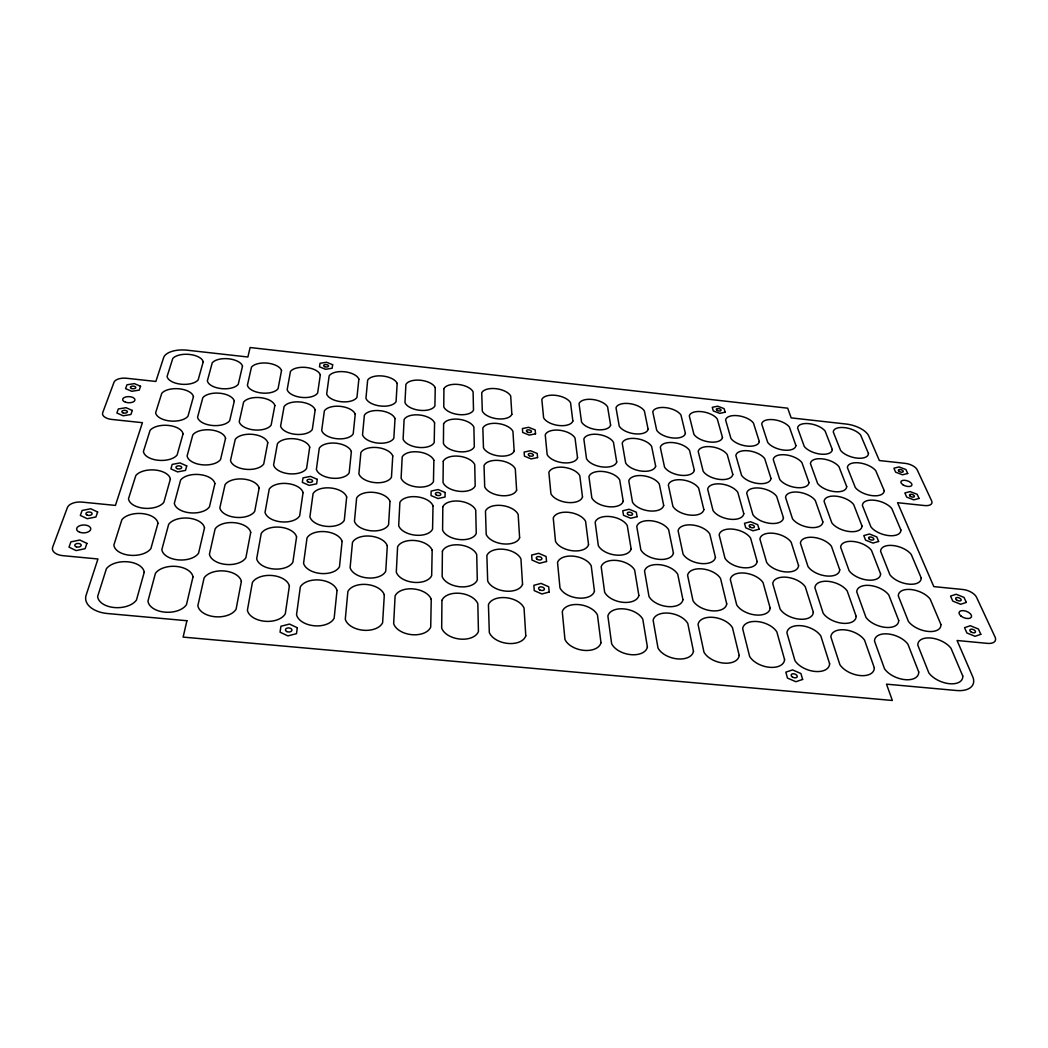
<?xml version="1.0" encoding="UTF-8"?>
<svg xmlns="http://www.w3.org/2000/svg" width="1048" height="1048" viewBox="0 0 1048 1048"><rect width="100%" height="100%" fill="white"/><g stroke="black" fill="none" stroke-linecap="round" stroke-linejoin="round"><path stroke-width="1.5" d="M445.099 492.495L445.059 497.001L438.025 498.547L431.042 495.56L431.147 491.067L438.156 489.547L445.099 492.495M441.942 600.347L441.68 628.093A18.982 11.803 8.9 0 0 460.124 639.084A18.982 11.803 8.9 0 0 478.438 631.472L477.823 603.727A18.615 11.358 8.8 0 0 459.823 593.312A18.615 11.358 8.8 0 0 441.942 600.347M442.4 551.222L442.164 576.583A18.143 10.781 8.7 0 0 459.784 586.749A18.143 10.781 8.7 0 0 477.285 579.95L476.722 554.589A17.803 10.388 8.7 0 0 459.509 544.921A17.803 10.388 8.7 0 0 442.4 551.222M442.819 506.8L442.597 530.091A17.384 9.89 8.7 0 0 459.483 539.55A17.384 9.89 8.7 0 0 476.251 533.458L475.726 510.153A17.069 9.537 8.6 0 0 459.234 501.141A17.069 9.537 8.6 0 0 442.819 506.8M443.252 461.264L443.042 482.539A16.611 9.026 8.6 0 0 459.168 491.302A16.611 9.026 8.6 0 0 475.189 485.879L474.718 464.591A16.323 8.725 8.6 0 0 458.945 456.221A16.323 8.725 8.6 0 0 443.252 461.264M443.605 423.824L443.422 443.501A15.969 8.345 8.6 0 0 458.906 451.701A15.969 8.345 8.6 0 0 474.312 446.802L473.879 427.099A15.707 8.07 8.6 0 0 458.697 419.252A15.707 8.07 8.6 0 0 443.605 423.824M443.933 388.625L443.763 406.86A15.379 7.729 8.5 0 0 458.67 414.563A15.379 7.729 8.5 0 0 473.5 410.122L473.093 391.873A15.131 7.48 8.5 0 0 458.474 384.485A15.131 7.48 8.5 0 0 443.933 388.625M431.239 599.338L430.715 627.084A19.087 11.882 7.3 0 1 411.877 634.682A19.087 11.882 7.3 0 1 393.668 623.678L395.096 595.932A18.72 11.423 7.4 0 1 413.475 588.924A18.72 11.423 7.4 0 1 431.239 599.338M432.169 550.213L431.684 575.575A18.235 10.847 7.4 0 1 413.711 582.347A18.235 10.847 7.4 0 1 396.301 572.169L397.598 546.82A17.895 10.441 7.5 0 1 415.165 540.545A17.895 10.441 7.5 0 1 432.169 550.213M433.007 505.804L432.575 529.096A17.475 9.943 7.5 0 1 415.362 535.174A17.475 9.943 7.5 0 1 398.685 525.716L399.877 502.424A17.161 9.589 7.5 0 1 416.698 496.791A17.161 9.589 7.5 0 1 433.007 505.804M433.872 460.282L433.466 481.543A16.689 9.065 7.6 0 1 417.052 486.953A16.689 9.065 7.6 0 1 401.109 478.189L402.196 456.941A16.414 8.764 7.6 0 1 418.27 451.911A16.414 8.764 7.6 0 1 433.872 460.282M434.579 422.842L434.213 442.505A16.047 8.384 7.7 0 1 418.427 447.391A16.047 8.384 7.7 0 1 403.113 439.191L404.109 419.541A15.786 8.109 7.7 0 1 419.567 414.995A15.786 8.109 7.7 0 1 434.579 422.842M435.248 387.655L434.907 405.89A15.445 7.755 7.7 0 1 419.737 410.305A15.445 7.755 7.7 0 1 404.973 402.602L405.904 384.393A15.209 7.519 7.7 0 1 420.785 380.28A15.209 7.519 7.7 0 1 435.248 387.655M384.315 594.91L382.625 622.669A19.218 11.934 5.8 0 1 363.25 630.241A19.218 11.934 5.8 0 1 345.29 619.237L347.884 591.478A18.838 11.476 5.9 0 1 366.774 584.496A18.838 11.476 5.9 0 1 384.315 594.91M387.301 545.812L385.756 571.16A18.353 10.886 6.1 0 1 367.285 577.92A18.353 10.886 6.1 0 1 350.111 567.741L352.482 542.392A18.012 10.493 6.2 0 1 370.507 536.131A18.012 10.493 6.2 0 1 387.301 545.812M390 501.429L388.585 524.707A17.58 9.995 6.3 0 1 370.926 530.773A17.58 9.995 6.3 0 1 354.447 521.288L356.621 498.036A17.266 9.629 6.4 0 1 373.874 492.403A17.266 9.629 6.4 0 1 390 501.429M392.764 455.946L391.467 477.194A16.794 9.104 6.6 0 1 374.634 482.591A16.794 9.104 6.6 0 1 358.888 473.814L360.879 452.592A16.506 8.803 6.6 0 1 377.332 447.575A16.506 8.803 6.6 0 1 392.764 455.946M395.031 418.558L393.838 438.195A16.139 8.41 6.7 0 1 377.686 443.068A16.139 8.41 6.7 0 1 362.529 434.855L364.376 415.231A15.877 8.135 6.8 0 1 380.188 410.698A15.877 8.135 6.8 0 1 395.031 418.558M397.166 383.424L396.065 401.62A15.537 7.795 6.9 0 1 380.542 406.021A15.537 7.795 6.9 0 1 365.949 398.319L367.651 380.136A15.288 7.546 7 0 1 382.861 376.036A15.288 7.546 7 0 1 397.166 383.424M337.024 590.456L334.155 618.215A19.362 11.987 4.3 0 1 314.243 625.774A19.362 11.987 4.3 0 1 296.532 614.757L300.317 586.998A18.982 11.515 4.5 0 1 319.719 580.029A18.982 11.515 4.5 0 1 337.024 590.456M342.093 541.371L339.473 566.719A18.497 10.925 4.8 0 1 320.518 573.466A18.497 10.925 4.8 0 1 303.566 563.261L307.025 537.925A18.143 10.519 5 0 1 325.522 531.69A18.143 10.519 5 0 1 342.093 541.371M346.678 497.014L344.281 520.28A17.711 10.022 5.2 0 1 326.164 526.332A17.711 10.022 5.2 0 1 309.907 516.847L313.077 493.595A17.384 9.668 5.3 0 1 330.762 487.988A17.384 9.668 5.3 0 1 346.678 497.014M351.368 451.583L349.181 472.805A16.899 9.144 5.6 0 1 331.941 478.176A16.899 9.144 5.6 0 1 316.378 469.412L319.273 448.203A16.611 8.829 5.7 0 1 336.133 443.212A16.611 8.829 5.7 0 1 351.368 451.583M355.233 414.235L353.202 433.859A16.244 8.436 5.8 0 1 336.67 438.706A16.244 8.436 5.8 0 1 321.697 430.492L324.369 410.895A15.982 8.161 5.9 0 1 340.548 406.375A15.982 8.161 5.9 0 1 355.233 414.235M358.861 379.153L356.975 397.323A15.628 7.821 6.1 0 1 341.111 401.712A15.628 7.821 6.1 0 1 326.675 393.996L329.164 375.852A15.379 7.572 6.2 0 1 344.7 371.778A15.379 7.572 6.2 0 1 358.861 379.153M297.305 627.752L296.505 633.66L287.859 635.9L280.052 632.18L280.93 626.259L289.536 624.071L297.305 627.752M317.243 479.342L316.64 483.835L309.173 485.368L302.335 482.368L303.003 477.875L310.444 476.382L317.243 479.342M332.635 364.717L332.164 368.241L325.587 369.302L319.509 366.826L320.033 363.302L326.596 362.254L332.635 364.717M289.379 585.976L285.318 613.722A19.545 12.013 2.8 0 1 264.843 621.268A19.545 12.013 2.8 0 1 247.393 610.237L252.398 582.491A19.152 11.541 3.1 0 1 272.31 575.522A19.152 11.541 3.1 0 1 289.379 585.976M296.571 536.904L292.864 562.239A18.654 10.965 3.5 0 1 273.384 568.959A18.654 10.965 3.5 0 1 256.681 558.754L261.24 533.432A18.301 10.559 3.7 0 1 280.209 527.21A18.301 10.559 3.7 0 1 296.571 536.904M303.069 492.586L299.663 515.826A17.855 10.048 4 0 1 281.087 521.852A17.855 10.048 4 0 1 265.039 512.367L269.231 489.141A17.528 9.694 4.3 0 1 287.349 483.547A17.528 9.694 4.3 0 1 303.069 492.586M309.71 447.195L306.606 468.391A17.03 9.17 4.6 0 1 288.947 473.748A17.03 9.17 4.6 0 1 273.58 464.971L277.406 443.789A16.729 8.856 4.7 0 1 294.658 438.811A16.729 8.856 4.7 0 1 309.71 447.195M315.173 409.899L312.304 429.484A16.362 8.463 4.9 0 1 295.392 434.317A16.362 8.463 4.9 0 1 280.589 426.104L284.113 406.532A16.087 8.188 5.1 0 1 300.658 402.039A16.087 8.188 5.1 0 1 315.173 409.899M320.308 374.87L317.649 393.013A15.733 7.834 5.3 0 1 301.418 397.375A15.733 7.834 5.3 0 1 287.165 389.659L290.427 371.542A15.484 7.585 5.4 0 1 306.304 367.481A15.484 7.585 5.4 0 1 320.308 374.87M241.368 581.457L236.088 609.202A19.742 12.026 1.4 0 1 215.05 616.735A19.742 12.026 1.4 0 1 197.862 605.679L204.098 577.946A19.349 11.567 1.8 0 1 224.547 570.99A19.349 11.567 1.8 0 1 241.368 581.457M250.708 532.397L245.887 557.719A18.825 10.978 2.3 0 1 225.91 564.44A18.825 10.978 2.3 0 1 209.43 554.222L215.115 528.913A18.458 10.572 2.6 0 1 234.569 522.703A18.458 10.572 2.6 0 1 250.708 532.397M259.144 488.119L254.716 511.332A18.012 10.074 2.9 0 1 235.682 517.345A18.012 10.074 2.9 0 1 219.844 507.848L225.071 484.648A17.672 9.72 3.2 0 1 243.621 479.08A17.672 9.72 3.2 0 1 259.144 488.119M267.777 442.767L263.742 463.95A17.174 9.183 3.6 0 1 245.651 469.281A17.174 9.183 3.6 0 1 230.494 460.504L235.25 439.348A16.873 8.869 3.8 0 1 252.896 434.396A16.873 8.869 3.8 0 1 267.777 442.767M274.864 405.524L271.144 425.082A16.493 8.489 4.1 0 1 253.826 429.903A16.493 8.489 4.1 0 1 239.219 421.676L243.608 402.131A16.205 8.201 4.3 0 1 260.52 397.664A16.205 8.201 4.3 0 1 274.864 405.524M281.519 370.56L278.074 388.664A15.851 7.847 4.5 0 1 261.489 393A15.851 7.847 4.5 0 1 247.393 385.297L251.454 367.206A15.589 7.598 4.7 0 1 267.672 363.171A15.589 7.598 4.7 0 1 281.519 370.56M186.911 620.73L183.125 637.105L892.346 700.47L886.503 684.161L956.431 690.501A25.008 13.794 21.8 0 0 972.714 676.72L957.073 640.498L987.491 643.38A12.039 6.327 21.4 0 0 995.089 637.105L976.553 597.294A11.567 5.934 20.4 0 0 962.889 589.5L933.807 586.618L897.56 502.699L924.546 505.555A10.454 5.017 18.1 0 0 931.646 500.879L917.131 469.714A10.1 4.742 17.4 0 0 905.275 463.373L879.364 460.544L868.779 436.034A19.519 9.052 16.1 0 0 846.247 424.047L791.161 417.877L787.69 408.183L250.105 347.53L247.904 357.001L187.186 350.202A20.803 9.982 3.1 0 0 163.658 357.578L155.864 381.459L126.598 378.262A10.886 5.319 1.8 0 0 114.009 382.258L102.704 412.676A11.266 5.672 1.2 0 0 111.782 419.436L142.423 422.685L115.424 505.411L82.045 502.11A12.471 6.838 -0.8 0 0 67.386 507.586L52.675 547.135A12.982 7.349 -1.7 0 0 62.775 555.65L97.949 558.977L86.133 595.185A26.659 15.877 -1.4 0 0 107.59 613.538L186.911 620.73M192.989 576.898L186.478 604.63A19.964 12.039 0 0 1 164.877 612.15A19.964 12.039 0 0 1 147.951 601.094L155.431 573.361A19.558 11.58 0.5 0 1 176.418 566.431A19.558 11.58 0.5 0 1 192.989 576.898M204.504 527.865L198.57 553.174A19.021 10.991 1.1 0 1 178.068 559.868A19.021 10.991 1.1 0 1 161.837 549.637L168.662 524.354A18.654 10.585 1.4 0 1 188.601 518.157A18.654 10.585 1.4 0 1 204.504 527.865M214.906 483.613L209.456 506.813A18.183 10.087 1.9 0 1 189.95 512.813A18.183 10.087 1.9 0 1 174.335 503.315L180.597 480.128A17.842 9.72 2.2 0 1 199.592 474.574A17.842 9.72 2.2 0 1 214.906 483.613M225.556 438.326L220.578 459.469A17.331 9.196 2.6 0 1 202.067 464.788A17.331 9.196 2.6 0 1 187.107 455.998L192.806 434.868A17.017 8.882 2.9 0 1 210.858 429.942A17.017 8.882 2.9 0 1 225.556 438.326M234.293 401.122L229.695 420.654A16.624 8.502 3.2 0 1 211.997 425.449A16.624 8.502 3.2 0 1 197.561 417.222L202.827 397.716A16.349 8.214 3.4 0 1 220.119 393.262A16.349 8.214 3.4 0 1 234.293 401.122M242.494 366.211L238.25 384.289A15.982 7.86 3.7 0 1 221.285 388.611A15.982 7.86 3.7 0 1 207.36 380.896L212.233 362.844A15.72 7.611 3.9 0 1 228.805 358.822A15.72 7.611 3.9 0 1 242.494 366.211M186.714 465.915L185.522 470.395L177.597 471.901L170.916 468.888L172.173 464.408L180.059 462.941L186.714 465.915M144.231 572.3L136.463 600.032A20.213 12.039 -1.2 0 1 114.284 607.539A20.213 12.039 -1.2 0 1 97.634 596.469L106.398 568.736A19.781 11.567 -0.7 0 1 127.908 561.82A19.781 11.567 -0.7 0 1 144.231 572.3M157.973 523.306L150.886 548.589A19.244 10.991 -0.1 0 1 129.86 555.27A19.244 10.991 -0.1 0 1 113.878 545.039L121.856 519.756A18.851 10.585 0.3 0 1 142.279 513.586A18.851 10.585 0.3 0 1 157.973 523.306M170.366 479.08L163.868 502.267A18.366 10.087 0.9 0 1 143.877 508.241A18.366 10.087 0.9 0 1 128.498 498.73L135.808 475.569A18.026 9.733 1.2 0 1 155.261 470.041A18.026 9.733 1.2 0 1 170.366 479.08M183.046 433.846L177.125 454.963A17.489 9.196 1.7 0 1 158.169 460.269A17.489 9.196 1.7 0 1 143.419 451.465L150.074 430.361A17.174 8.895 2 0 1 168.545 425.449A17.174 8.895 2 0 1 183.046 433.846M193.448 396.694L187.985 416.2A16.781 8.502 2.4 0 1 169.881 420.969A16.781 8.502 2.4 0 1 155.641 412.742L161.785 393.262A16.493 8.227 2.6 0 1 179.457 388.834A16.493 8.227 2.6 0 1 193.448 396.694M203.22 361.835L198.164 379.887A16.113 7.873 3 0 1 180.846 384.184A16.113 7.873 3 0 1 167.09 376.481L172.776 358.455A15.851 7.624 3.2 0 1 189.701 354.46A15.851 7.624 3.2 0 1 203.22 361.835M86.905 543.414L85.111 548.68L76.137 550.58L69.024 547.148L70.897 541.868L79.818 540.021L86.905 543.414M97.634 512L95.931 516.965L87.259 518.708L80.329 515.433L82.111 510.468L90.731 508.765L97.634 512M132.297 410.449L130.908 414.497L123.192 415.781L116.878 413.004L118.332 408.956L126.009 407.698L132.297 410.449M140.55 386.267L139.24 390.105L131.734 391.297L125.577 388.625L126.952 384.786L134.419 383.62L140.55 386.267M980.81 634.315L975.059 636.306L966.898 632.979L964.553 627.687L970.304 625.721L978.4 629.01L980.81 634.315M802.624 679.432L795.89 681.724L787.467 678.069L785.83 672.161L792.55 669.908L800.908 673.523L802.624 679.432M966.308 602.417L960.675 604.264L952.776 601.08L950.549 596.076L956.182 594.242L964.029 597.399L966.308 602.417M878.617 541.462L872.997 543.074L865.569 540.126L863.814 535.58L869.434 533.995L876.809 536.93L878.617 541.462M919.044 498.429L913.817 499.857L906.703 497.119L904.869 492.979L910.096 491.591L917.17 494.289L919.044 498.429M549.165 592.041L541.921 593.98L534.244 590.614L533.864 585.321L541.082 583.409L548.707 586.749L549.165 592.041M759.066 529.201L753.054 530.799L745.744 527.838L744.486 523.306L750.486 521.734L757.743 524.668L759.066 529.201M907.699 473.473L902.564 474.796L895.647 472.163L893.905 468.233L899.04 466.923L905.917 469.543L907.699 473.473M546.532 561.505L539.484 563.313L532.017 560.077L531.65 555.073L538.685 553.305L546.1 556.501L546.532 561.505M637.092 516.69L630.686 518.275L623.508 515.302L622.774 510.782L629.154 509.236L636.293 512.171L637.092 516.69M537.572 457.557L531.166 458.919L524.432 456.155L524.131 452.068L530.511 450.732L537.218 453.47L537.572 457.557M725.137 412.218L719.727 413.357L713.269 410.895L712.273 407.305L717.684 406.192L724.103 408.641L725.137 412.218M535.528 433.833L529.266 435.103L522.69 432.444L522.415 428.553L528.651 427.309L535.187 429.942L535.528 433.833M868.451 453.496L860.618 434.986A14.882 6.917 16 0 0 844.544 427.623A14.882 6.917 16 0 0 833.265 431.946L840.588 450.43A15.117 7.126 16.3 0 0 857.054 458.107A15.117 7.126 16.3 0 0 868.451 453.496M884.185 490.582L875.748 470.683A15.471 7.415 16.7 0 0 858.993 462.862A15.471 7.415 16.7 0 0 847.4 467.605L855.299 487.503A15.746 7.65 17.1 0 0 872.46 495.665A15.746 7.65 17.1 0 0 884.185 490.582M900.887 530.013L891.796 508.555A16.113 7.965 17.5 0 0 874.333 500.237A16.113 7.965 17.5 0 0 862.412 505.45L870.927 526.908A16.414 8.227 17.9 0 0 888.848 535.607A16.414 8.227 17.9 0 0 900.887 530.013M921.179 577.88L911.249 554.457A16.899 8.659 18.6 0 0 892.909 545.51A16.899 8.659 18.6 0 0 880.621 551.34L889.909 574.763A17.227 8.934 19 0 0 908.747 584.129A17.227 8.934 19 0 0 921.179 577.88M940.934 624.516L930.165 599.089A17.685 9.34 19.7 0 0 910.961 589.526A17.685 9.34 19.7 0 0 898.319 595.958L908.406 621.385A18.052 9.655 20.2 0 0 928.161 631.433A18.052 9.655 20.2 0 0 940.934 624.516M962.758 675.999L951.008 648.28A18.576 10.113 21 0 0 930.847 638.009A18.576 10.113 21 0 0 917.825 645.162L928.829 672.881A18.982 10.48 21.6 0 0 949.606 683.715A18.982 10.48 21.6 0 0 962.758 675.999M832.295 449.513L825.117 431.042A14.869 6.982 15.4 0 0 809.161 423.667A14.869 6.982 15.4 0 0 797.594 427.977L804.261 446.435A15.104 7.192 15.7 0 0 820.571 454.125A15.104 7.192 15.7 0 0 832.295 449.513M846.692 486.586L838.963 466.688A15.458 7.493 16.1 0 0 822.353 458.867A15.458 7.493 16.1 0 0 810.445 463.596L817.623 483.482A15.72 7.729 16.4 0 0 834.64 491.643A15.72 7.729 16.4 0 0 846.692 486.586M861.993 525.978L853.662 504.533A16.087 8.057 16.9 0 0 836.356 496.215A16.087 8.057 16.9 0 0 824.095 501.416L831.837 522.86A16.375 8.319 17.2 0 0 849.601 531.559A16.375 8.319 17.2 0 0 861.993 525.978M880.582 573.832L871.491 550.41A16.873 8.764 17.9 0 0 853.308 541.462A16.873 8.764 17.9 0 0 840.653 547.266L849.103 570.688A17.2 9.052 18.3 0 0 867.783 580.068A17.2 9.052 18.3 0 0 880.582 573.832M898.699 620.455L888.822 595.028A17.646 9.458 18.9 0 0 869.801 585.452A17.646 9.458 18.9 0 0 856.753 591.884L865.936 617.298A17.999 9.786 19.4 0 0 885.508 627.372A17.999 9.786 19.4 0 0 898.699 620.455M918.716 671.951L907.935 644.232A18.51 10.257 20.2 0 0 887.97 633.935A18.51 10.257 20.2 0 0 874.517 641.088L884.525 668.807A18.916 10.624 20.8 0 0 905.092 679.654A18.916 10.624 20.8 0 0 918.716 671.951M795.904 445.518L789.393 427.06A14.855 7.048 14.8 0 0 773.581 419.698A14.855 7.048 14.8 0 0 761.713 423.981L767.699 442.426A15.104 7.257 15.1 0 0 783.878 450.103A15.104 7.257 15.1 0 0 795.904 445.518M808.964 482.552L801.956 462.679A15.445 7.572 15.4 0 0 785.489 454.845A15.445 7.572 15.4 0 0 773.267 459.561L779.712 479.421A15.707 7.808 15.7 0 0 796.585 487.595A15.707 7.808 15.7 0 0 808.964 482.552M822.85 521.917L815.292 500.486A16.074 8.148 16.1 0 0 798.131 492.154A16.074 8.148 16.1 0 0 785.542 497.355L792.498 518.773A16.362 8.41 16.5 0 0 810.091 527.485A16.362 8.41 16.5 0 0 822.85 521.917M839.723 569.745L831.47 546.336A16.847 8.856 17.1 0 0 813.445 537.388A16.847 8.856 17.1 0 0 800.423 543.178L808.021 566.588A17.161 9.157 17.5 0 0 826.518 575.981A17.161 9.157 17.5 0 0 839.723 569.745M856.164 616.368L847.203 590.941A17.606 9.576 18.1 0 0 828.352 581.365A17.606 9.576 18.1 0 0 814.912 587.771L823.165 613.198A17.96 9.917 18.6 0 0 842.54 623.272A17.96 9.917 18.6 0 0 856.164 616.368M874.333 667.877L864.548 640.145A18.458 10.401 19.3 0 0 844.767 629.848A18.458 10.401 19.3 0 0 830.881 636.974L839.893 664.707A18.851 10.781 19.9 0 0 860.264 675.567A18.851 10.781 19.9 0 0 874.333 667.877M759.302 441.509L753.46 423.065A14.869 7.113 14.2 0 0 737.779 415.702A14.869 7.113 14.2 0 0 725.609 419.973L730.915 438.392A15.104 7.323 14.4 0 0 746.962 446.068A15.104 7.323 14.4 0 0 759.302 441.509M771 478.491L764.712 458.644A15.445 7.637 14.7 0 0 748.39 450.81A15.445 7.637 14.7 0 0 735.853 455.513L741.565 475.347A15.707 7.886 15 0 0 758.28 483.534A15.707 7.886 15 0 0 771 478.491M783.445 517.843L776.673 496.411A16.061 8.227 15.4 0 0 759.656 488.08A16.061 8.227 15.4 0 0 746.726 493.254L752.896 514.673A16.349 8.502 15.7 0 0 770.332 523.384A16.349 8.502 15.7 0 0 783.445 517.843M798.576 565.645L791.175 542.235A16.834 8.96 16.3 0 0 773.319 533.275A16.834 8.96 16.3 0 0 759.918 539.052L766.664 562.449A17.148 9.262 16.6 0 0 784.978 571.854A17.148 9.262 16.6 0 0 798.576 565.645M813.327 612.255L805.283 586.828A17.58 9.694 17.2 0 0 786.616 577.238A17.58 9.694 17.2 0 0 772.769 583.644L780.092 609.058A17.934 10.048 17.7 0 0 799.27 619.145A17.934 10.048 17.7 0 0 813.327 612.255M829.623 663.764L820.846 636.031A18.419 10.532 18.3 0 0 801.261 625.721A18.419 10.532 18.3 0 0 786.93 632.835L794.934 660.581A18.812 10.925 18.9 0 0 815.082 671.454A18.812 10.925 18.9 0 0 829.623 663.764M722.465 437.461L717.317 419.043A14.869 7.166 13.5 0 0 701.767 411.668A14.869 7.166 13.5 0 0 689.296 415.925L693.92 434.331A15.117 7.388 13.7 0 0 709.824 442.007A15.117 7.388 13.7 0 0 722.465 437.461M732.801 474.416L727.246 454.583A15.445 7.716 14 0 0 711.068 446.749A15.445 7.716 14 0 0 698.204 451.426L703.182 471.246A15.707 7.965 14.2 0 0 719.74 479.434A15.707 7.965 14.2 0 0 732.801 474.416M743.792 513.73L737.805 492.324A16.061 8.305 14.6 0 0 720.945 483.98A16.061 8.305 14.6 0 0 707.662 489.141L713.033 510.533A16.349 8.581 14.9 0 0 730.312 519.258A16.349 8.581 14.9 0 0 743.792 513.73M757.154 561.505L750.604 538.109A16.82 9.052 15.4 0 0 732.932 529.148A16.82 9.052 15.4 0 0 719.151 534.912L725.006 558.296A17.135 9.367 15.7 0 0 743.15 567.702A17.135 9.367 15.7 0 0 757.154 561.505M770.175 608.102L763.075 582.688A17.567 9.812 16.2 0 0 744.578 573.086A17.567 9.812 16.2 0 0 730.325 579.479L736.705 604.879A17.908 10.166 16.7 0 0 755.7 614.98A17.908 10.166 16.7 0 0 770.175 608.102M784.585 659.624L776.83 631.879A18.392 10.663 17.3 0 0 757.442 621.556A18.392 10.663 17.3 0 0 742.665 628.669L749.621 656.415A18.772 11.069 17.8 0 0 769.573 667.301A18.772 11.069 17.8 0 0 784.585 659.624M685.405 433.387L680.951 414.995A14.895 7.231 12.8 0 0 665.546 407.62A14.895 7.231 12.8 0 0 652.773 411.864L656.69 430.243A15.131 7.454 13 0 0 672.436 437.933A15.131 7.454 13 0 0 685.405 433.387M694.352 470.303L689.558 450.483A15.458 7.781 13.2 0 0 673.523 442.649A15.458 7.781 13.2 0 0 660.319 447.326L664.537 467.12A15.72 8.03 13.4 0 0 680.951 475.307A15.72 8.03 13.4 0 0 694.352 470.303M703.863 509.59L698.689 488.198A16.074 8.384 13.8 0 0 681.986 479.853A16.074 8.384 13.8 0 0 668.349 485.001L672.908 506.381A16.362 8.659 14 0 0 690.016 515.105A16.362 8.659 14 0 0 703.863 509.59M715.43 557.34L709.771 533.956A16.82 9.144 14.5 0 0 692.256 524.983A16.82 9.144 14.5 0 0 678.095 530.733L683.073 554.104A17.135 9.471 14.8 0 0 701.033 563.523A17.135 9.471 14.8 0 0 715.43 557.34M726.723 603.923L720.565 578.522A17.567 9.917 15.2 0 0 702.265 568.907A17.567 9.917 15.2 0 0 687.593 575.287L693.003 600.687A17.908 10.27 15.6 0 0 711.802 610.788A17.908 10.27 15.6 0 0 726.723 603.923M739.207 655.445L732.473 627.7A18.379 10.794 16.2 0 0 713.295 617.364A18.379 10.794 16.2 0 0 698.06 624.464L703.981 652.21A18.759 11.201 16.7 0 0 723.71 663.109A18.759 11.201 16.7 0 0 739.207 655.445M648.123 429.3L644.376 410.934A14.908 7.284 12.1 0 0 629.101 403.559A14.908 7.284 12.1 0 0 616.014 407.777L619.224 426.13A15.157 7.506 12.2 0 0 634.839 433.82A15.157 7.506 12.2 0 0 648.123 429.3M655.655 466.177L651.62 446.369A15.484 7.834 12.4 0 0 635.73 438.536A15.484 7.834 12.4 0 0 622.211 443.186L625.656 462.967A15.746 8.096 12.6 0 0 641.913 471.155A15.746 8.096 12.6 0 0 655.655 466.177M663.685 505.411L659.31 484.045A16.1 8.45 12.9 0 0 642.778 475.7A16.1 8.45 12.9 0 0 628.787 480.822L632.507 502.189A16.375 8.738 13.1 0 0 649.446 510.926A16.375 8.738 13.1 0 0 663.685 505.411M673.432 553.148L668.65 529.777A16.847 9.222 13.5 0 0 651.319 520.791A16.847 9.222 13.5 0 0 636.765 526.528L640.852 549.886A17.148 9.55 13.8 0 0 658.616 559.318A17.148 9.55 13.8 0 0 673.432 553.148M682.942 599.718L677.755 574.317A17.567 10.008 14.2 0 0 659.637 564.702A17.567 10.008 14.2 0 0 644.546 571.055L648.987 596.456A17.908 10.388 14.5 0 0 667.576 606.569A17.908 10.388 14.5 0 0 682.942 599.718M693.475 651.253L687.802 623.495A18.379 10.912 15 0 0 668.821 613.146A18.379 10.912 15 0 0 653.14 620.233L657.987 647.978A18.759 11.332 15.4 0 0 677.493 658.904A18.759 11.332 15.4 0 0 693.475 651.253M610.617 425.174L607.578 406.834A14.947 7.336 11.3 0 0 592.434 399.458A14.947 7.336 11.3 0 0 579.046 403.663L581.535 421.99A15.183 7.559 11.4 0 0 596.993 429.68A15.183 7.559 11.4 0 0 610.617 425.174M616.722 462.011L613.447 442.243A15.51 7.899 11.6 0 0 597.714 434.396A15.51 7.899 11.6 0 0 583.854 439.033L586.526 458.788A15.772 8.161 11.8 0 0 602.626 466.976A15.772 8.161 11.8 0 0 616.722 462.011M623.219 501.219L619.682 479.866A16.126 8.515 12 0 0 603.307 471.521A16.126 8.515 12 0 0 588.95 476.63L591.845 497.97A16.401 8.816 12.2 0 0 608.613 506.708A16.401 8.816 12.2 0 0 623.219 501.219M631.132 548.916L627.267 525.559A16.873 9.314 12.5 0 0 610.106 516.572A16.873 9.314 12.5 0 0 595.159 522.297L598.329 545.641A17.174 9.642 12.7 0 0 615.91 555.073A17.174 9.642 12.7 0 0 631.132 548.916M638.861 595.487L634.643 570.086A17.593 10.113 13 0 0 616.722 560.457A17.593 10.113 13 0 0 601.198 566.798L604.644 592.199A17.934 10.48 13.3 0 0 623.036 602.325A17.934 10.48 13.3 0 0 638.861 595.487M647.402 647.009L642.804 619.263A18.405 11.03 13.8 0 0 624.032 608.901A18.405 11.03 13.8 0 0 607.879 615.975L611.639 643.721A18.772 11.463 14.1 0 0 630.922 654.659A18.772 11.463 14.1 0 0 647.402 647.009M572.863 421.034L570.544 402.72A14.986 7.375 10.6 0 0 555.558 395.332A14.986 7.375 10.6 0 0 541.842 399.524L543.611 417.825A15.222 7.611 10.7 0 0 558.925 425.514A15.222 7.611 10.7 0 0 572.863 421.034M577.54 457.819L575.024 438.077A15.563 7.952 10.8 0 0 559.449 430.23A15.563 7.952 10.8 0 0 545.248 434.841L547.148 454.583A15.812 8.214 10.9 0 0 563.077 462.771A15.812 8.214 10.9 0 0 577.54 457.819M582.505 497.001L579.793 475.661A16.165 8.581 11.1 0 0 563.588 467.303A16.165 8.581 11.1 0 0 548.864 472.399L550.921 493.726A16.441 8.882 11.2 0 0 567.505 502.477A16.441 8.882 11.2 0 0 582.505 497.001M588.544 544.672L585.583 521.328A16.912 9.38 11.4 0 0 568.606 512.328A16.912 9.38 11.4 0 0 553.252 518.039L555.505 541.371A17.213 9.72 11.6 0 0 572.902 550.803A17.213 9.72 11.6 0 0 588.544 544.672M594.452 591.216L591.229 565.828A17.633 10.192 11.9 0 0 573.492 556.187A17.633 10.192 11.9 0 0 557.536 562.514L559.986 587.902A17.96 10.585 12.1 0 0 578.169 598.041A17.96 10.585 12.1 0 0 594.452 591.216M600.976 642.738L597.465 614.993A18.432 11.135 12.4 0 0 578.902 604.617A18.432 11.135 12.4 0 0 562.278 611.678L564.951 639.437A18.799 11.567 12.7 0 0 583.998 650.376A18.799 11.567 12.7 0 0 600.976 642.738M511.856 414.34L510.704 396.052A15.065 7.441 9.3 0 0 495.94 388.677A15.065 7.441 9.3 0 0 481.726 392.83L482.303 411.091A15.314 7.69 9.4 0 0 497.368 418.794A15.314 7.69 9.4 0 0 511.856 414.34M514.162 451.059L512.931 431.344A15.641 8.03 9.4 0 0 497.59 423.484A15.641 8.03 9.4 0 0 482.84 428.069L483.469 447.771A15.903 8.292 9.5 0 0 499.123 455.972A15.903 8.292 9.5 0 0 514.162 451.059M516.625 490.176L515.288 468.862A16.257 8.672 9.5 0 0 499.346 460.504A16.257 8.672 9.5 0 0 484.032 465.574L484.7 486.861A16.532 8.973 9.6 0 0 501.01 495.612A16.532 8.973 9.6 0 0 516.625 490.176M519.625 537.781L518.157 514.463A17.004 9.484 9.7 0 0 501.468 505.464A17.004 9.484 9.7 0 0 485.473 511.136L486.207 534.454A17.305 9.838 9.8 0 0 503.289 543.899A17.305 9.838 9.8 0 0 519.625 537.781M522.546 584.299L520.948 558.925A17.724 10.323 9.9 0 0 503.538 549.27A17.724 10.323 9.9 0 0 486.875 555.584L487.687 580.959A18.065 10.716 10.1 0 0 505.529 591.111A18.065 10.716 10.1 0 0 522.546 584.299M525.795 635.835L524.052 608.076A18.523 11.279 10.2 0 0 505.83 597.688A18.523 11.279 10.2 0 0 488.434 604.722L489.311 632.481A18.89 11.724 10.4 0 0 508.005 643.446A18.89 11.724 10.4 0 0 525.795 635.835M436.374 495.062A2.777 1.533 8.1 0 0 440.815 494.525A2.777 1.533 8.1 0 0 437.082 492.495A2.777 1.533 8.1 0 0 436.374 495.062M308.217 482.041A2.83 1.546 4.9 0 0 312.618 481.137A2.83 1.546 4.9 0 0 308.584 479.381A2.83 1.546 4.9 0 0 308.217 482.041M177.204 468.639A2.908 1.559 1.9 0 0 181.723 467.578A2.908 1.559 1.9 0 0 177.571 465.967A2.908 1.559 1.9 0 0 177.204 468.639M869.473 539.209A2.738 1.389 17.9 0 0 873.796 539.406A2.738 1.389 17.9 0 0 870.351 536.956A2.738 1.389 17.9 0 0 869.473 539.209M750.027 527.026A2.725 1.441 15.5 0 0 754.377 527.039A2.725 1.441 15.5 0 0 750.892 524.681A2.725 1.441 15.5 0 0 750.027 527.026M628.171 514.607A2.725 1.48 12.8 0 0 632.56 514.437A2.725 1.48 12.8 0 0 629.036 512.171A2.725 1.48 12.8 0 0 628.171 514.607M324.71 366.669A2.502 1.218 5.9 0 0 328.574 366.04A2.502 1.218 5.9 0 0 324.998 364.586A2.502 1.218 5.9 0 0 324.71 366.669M717.251 410.423A2.41 1.14 13.7 0 0 721.037 410.358A2.41 1.14 13.7 0 0 717.815 408.51A2.41 1.14 13.7 0 0 717.251 410.423M792.118 676.746A3.144 1.86 18.9 0 0 797.161 676.877A3.144 1.86 18.9 0 0 793.349 673.759A3.144 1.86 18.9 0 0 792.118 676.746M286.838 631.564A3.249 2.03 3.3 0 0 291.933 630.254A3.249 2.03 3.3 0 0 287.322 628.066A3.249 2.03 3.3 0 0 286.838 631.564M527.485 432.064A2.554 1.297 10.1 0 0 531.467 431.645A2.554 1.297 10.1 0 0 527.917 429.85A2.554 1.297 10.1 0 0 527.485 432.064M529.332 455.736A2.62 1.362 10.2 0 0 533.406 455.277A2.62 1.362 10.2 0 0 529.777 453.417A2.62 1.362 10.2 0 0 529.332 455.736M131.55 388.507A2.725 1.336 1.9 0 0 135.795 387.616A2.725 1.336 1.9 0 0 131.917 386.201A2.725 1.336 1.9 0 0 131.55 388.507M123.14 412.899A2.803 1.415 1.4 0 0 127.411 411.812A2.803 1.415 1.4 0 0 123.284 410.462A2.803 1.415 1.4 0 0 123.14 412.899M910.345 496.307A2.607 1.244 17.8 0 0 914.419 496.516A2.607 1.244 17.8 0 0 911.079 494.276A2.607 1.244 17.8 0 0 910.345 496.307M899.184 471.404A2.528 1.192 17.3 0 0 903.193 471.666A2.528 1.192 17.3 0 0 900.009 469.491A2.528 1.192 17.3 0 0 899.184 471.404M970.658 631.616A3 1.572 21.2 0 0 975.426 632.167A3 1.572 21.2 0 0 971.941 629.193A3 1.572 21.2 0 0 970.658 631.616M956.549 599.901A2.895 1.493 20.3 0 0 961.121 600.281A2.895 1.493 20.3 0 0 957.584 597.517A2.895 1.493 20.3 0 0 956.549 599.901M87.325 515.184A3.118 1.716 -0.7 0 0 92.119 513.769A3.118 1.716 -0.7 0 0 87.573 512.197A3.118 1.716 -0.7 0 0 87.325 515.184M76.386 546.886A3.223 1.821 -1.4 0 0 81.207 545.222A3.223 1.821 -1.4 0 0 76.373 543.729A3.223 1.821 -1.4 0 0 76.386 546.886M537.27 559.357A2.895 1.664 10.9 0 0 541.895 558.925A2.895 1.664 10.9 0 0 538.082 556.58A2.895 1.664 10.9 0 0 537.27 559.357M539.641 589.827A2.974 1.769 11.1 0 0 544.397 589.33A2.974 1.769 11.1 0 0 540.467 586.88A2.974 1.769 11.1 0 0 539.641 589.827M125.577 402.249A6.183 3.079 1.7 0 0 134.982 399.904A6.183 3.079 1.7 0 0 125.852 396.917A6.183 3.079 1.7 0 0 125.577 402.249M902.865 484.726A5.751 2.738 17.6 0 0 911.891 485.198A5.751 2.738 17.6 0 0 904.516 480.272A5.751 2.738 17.6 0 0 902.865 484.726M961.068 616.119A6.602 3.445 20.7 0 0 971.444 616.958A6.602 3.445 20.7 0 0 963.361 610.617A6.602 3.445 20.7 0 0 961.068 616.119M79.858 532.319A7.1 3.969 -1 0 0 90.783 529.03A7.1 3.969 -1 0 0 80.434 525.454A7.1 3.969 -1 0 0 79.858 532.319"/></g></svg>
